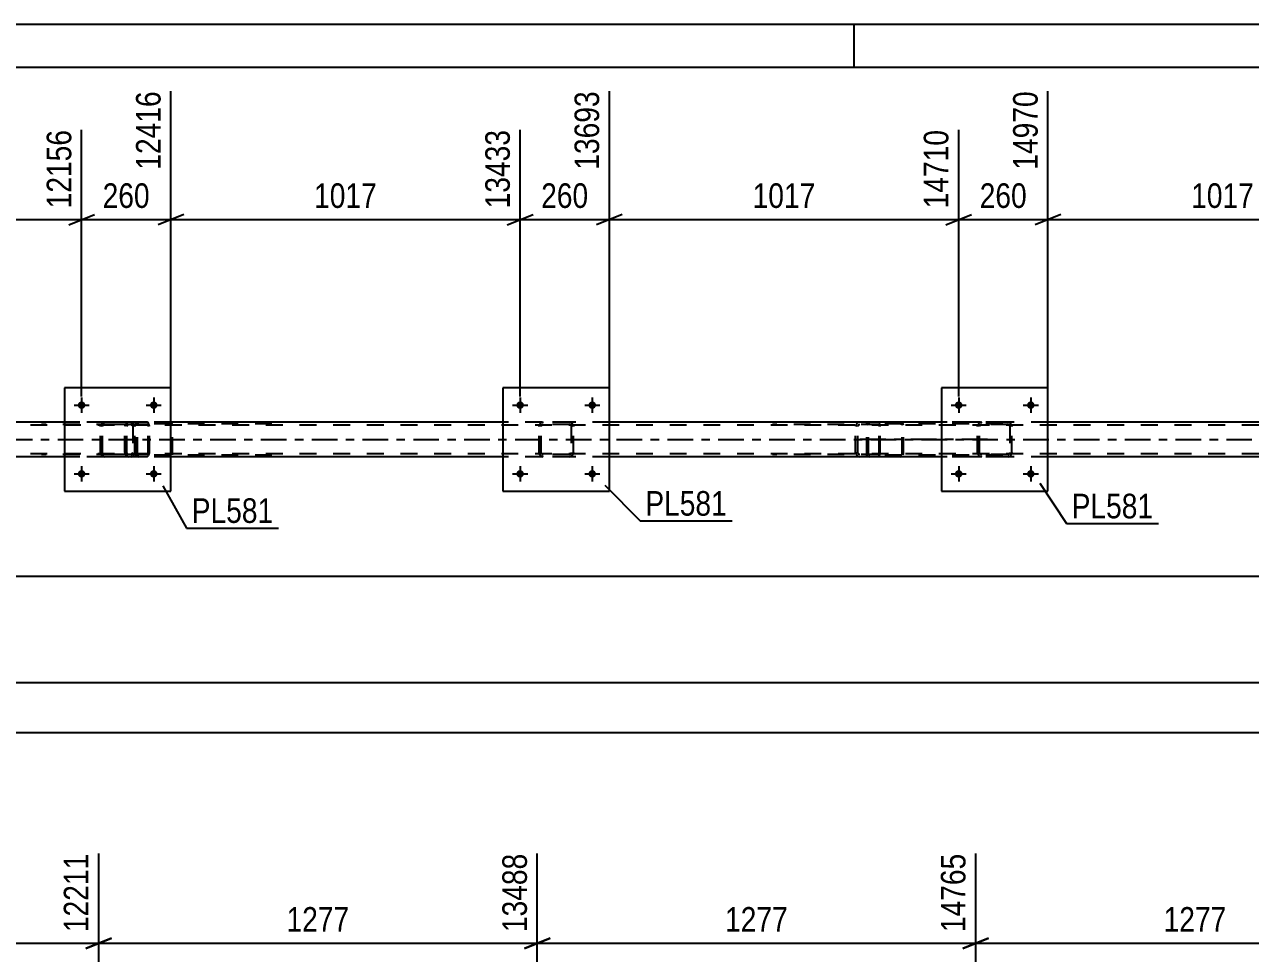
# Model space of a CAD drawing. Header units: millimetres. Extents: x 0 to 841, y 0 to 594.
# Drawn here: x 534.4 to 677.2, y 485.9 to 594 of the extents above; entities that cross this region are included whole.
import ezdxf

# ---------------------------------------------------------------- set-up
doc = ezdxf.new("R2010")
doc.units = ezdxf.units.MM
doc.linetypes.add('DXK_LINE_DOT2', pattern=[3.9198, 1.9599, -1.9599])
doc.linetypes.add('DXK_LINE_DOT3', pattern=[5.9187, 2.979, -0.9799, 0.9799, -0.9799])
doc.styles.add('Arial Narrow', font='ARIALN.TTF', dxfattribs={"height": 0.2})

# ---------------------------------------------------------------- blocks, each defined once
blk = doc.blocks.new('Unknown-318887657-1133 - 14856')
at = {"color": 5, "linetype": 'Continuous'}
for p, q in [((841, 594), (0, 594)), ((631, 589), (631, 594)), ((836, 589), (5, 589))]:
    blk.add_line(p, q, dxfattribs=at)
blk = doc.blocks.new('Bolt-318887657-5200 - 5121')
at = {"linetype": 'Continuous'}
for points in [[(541.45, 541.69, -1), (540.57, 541.69, -1)], [(549.85, 541.69, -1), (548.97, 541.69, -1)]]:
    blk.add_hatch(color=1, dxfattribs=at).paths.add_polyline_path(points)
at = {"color": 1, "linetype": 'Continuous'}
for p, q in [((540.13, 541.69), (541.89, 541.69)), ((541.01, 542.57), (541.01, 540.81)), ((548.53, 541.69), (550.29, 541.69)), ((549.41, 542.57), (549.41, 540.81))]:
    blk.add_line(p, q, dxfattribs=at)
blk = doc.blocks.new('Bolt-318887657-5193 - 5121')
at = {"linetype": 'Continuous'}
for points in [[(643.61, 549.69, -1), (642.73, 549.69, -1)], [(652.01, 549.69, -1), (651.13, 549.69, -1)]]:
    blk.add_hatch(color=1, dxfattribs=at).paths.add_polyline_path(points)
at = {"color": 1, "linetype": 'Continuous'}
for p, q in [((643.17, 550.57), (643.17, 548.81)), ((651.57, 550.57), (651.57, 548.81)), ((642.29, 549.69), (644.05, 549.69)), ((650.69, 549.69), (652.45, 549.69))]:
    blk.add_line(p, q, dxfattribs=at)
blk = doc.blocks.new('Bolt-318887657-5194 - 5121')
at = {"linetype": 'Continuous'}
for points in [[(643.61, 541.69, -1), (642.73, 541.69, -1)], [(652.01, 541.69, -1), (651.13, 541.69, -1)]]:
    blk.add_hatch(color=1, dxfattribs=at).paths.add_polyline_path(points)
at = {"color": 1, "linetype": 'Continuous'}
for p, q in [((642.29, 541.69), (644.05, 541.69)), ((643.17, 542.57), (643.17, 540.81)), ((650.69, 541.69), (652.45, 541.69)), ((651.57, 542.57), (651.57, 540.81))]:
    blk.add_line(p, q, dxfattribs=at)
blk = doc.blocks.new('Bolt-318887657-5195 - 5121')
at = {"linetype": 'Continuous'}
for points in [[(592.53, 549.69, -1), (591.65, 549.69, -1)], [(600.93, 549.69, -1), (600.05, 549.69, -1)]]:
    blk.add_hatch(color=1, dxfattribs=at).paths.add_polyline_path(points)
at = {"color": 1, "linetype": 'Continuous'}
for p, q in [((592.09, 550.57), (592.09, 548.81)), ((600.49, 550.57), (600.49, 548.81)), ((591.21, 549.69), (592.97, 549.69)), ((599.61, 549.69), (601.37, 549.69))]:
    blk.add_line(p, q, dxfattribs=at)
blk = doc.blocks.new('Bolt-318887657-5196 - 5121')
at = {"linetype": 'Continuous'}
for points in [[(592.53, 541.69, -1), (591.65, 541.69, -1)], [(600.93, 541.69, -1), (600.05, 541.69, -1)]]:
    blk.add_hatch(color=1, dxfattribs=at).paths.add_polyline_path(points)
at = {"color": 1, "linetype": 'Continuous'}
for p, q in [((591.21, 541.69), (592.97, 541.69)), ((592.09, 542.57), (592.09, 540.81)), ((599.61, 541.69), (601.37, 541.69)), ((600.49, 542.57), (600.49, 540.81))]:
    blk.add_line(p, q, dxfattribs=at)
blk = doc.blocks.new('Bolt-318887657-5199 - 5121')
at = {"linetype": 'Continuous'}
for points in [[(541.45, 549.69, -1), (540.57, 549.69, -1)], [(549.85, 549.69, -1), (548.97, 549.69, -1)]]:
    blk.add_hatch(color=1, dxfattribs=at).paths.add_polyline_path(points)
at = {"color": 1, "linetype": 'Continuous'}
for p, q in [((541.01, 550.57), (541.01, 548.81)), ((549.41, 550.57), (549.41, 548.81)), ((540.13, 549.69), (541.89, 549.69)), ((548.53, 549.69), (550.29, 549.69))]:
    blk.add_line(p, q, dxfattribs=at)
blk = doc.blocks.new('Part-318887657-5262 - 5121')
at = {"color": 2, "linetype": 'Continuous'}
for p, q in [((653.57, 551.69), (641.17, 551.69)), ((641.17, 551.69), (641.17, 539.69)), ((653.57, 539.69), (653.57, 551.69)), ((641.17, 539.69), (653.57, 539.69))]:
    blk.add_line(p, q, dxfattribs=at)
blk = doc.blocks.new('Part-318887657-5263 - 5121')
at = {"color": 7, "linetype": 'DXK_LINE_DOT2'}
for p, q in [((645.37, 547.21), (645.4, 547.4)), ((645.4, 547.4), (645.37, 547.21)), ((645.37, 544.17), (645.37, 547.21)), ((645.61, 547.21), (645.63, 547.3)), ((645.61, 544.17), (645.61, 547.21)), ((645.63, 547.3), (645.68, 547.38)), ((645.66, 547.66), (645.85, 547.69)), ((645.85, 547.69), (645.66, 547.66)), ((645.68, 547.38), (645.76, 547.43)), ((645.76, 547.43), (645.85, 547.45)), ((648.89, 547.69), (645.85, 547.69)), ((648.89, 547.45), (645.85, 547.45)), ((648.89, 547.69), (649.07, 547.66)), ((649.07, 547.66), (648.89, 547.69)), ((648.89, 547.45), (648.98, 547.43)), ((648.98, 547.43), (649.06, 547.38)), ((649.06, 547.38), (649.11, 547.3)), ((649.11, 547.3), (649.13, 547.21)), ((649.13, 547.21), (649.13, 544.17)), ((649.33, 547.4), (649.37, 547.21)), ((649.37, 547.21), (649.33, 547.4)), ((649.37, 544.17), (649.37, 547.21)), ((645.4, 543.99), (645.37, 544.17)), ((645.37, 544.17), (645.4, 543.99)), ((645.63, 544.08), (645.61, 544.17)), ((645.68, 544), (645.63, 544.08)), ((649.11, 544.08), (649.06, 544)), ((649.13, 544.17), (649.11, 544.08)), ((649.37, 544.17), (649.33, 543.99)), ((649.33, 543.99), (649.37, 544.17)), ((645.85, 543.69), (645.66, 543.73)), ((645.66, 543.73), (645.85, 543.69)), ((645.76, 543.95), (645.68, 544)), ((645.85, 543.93), (645.76, 543.95)), ((648.89, 543.93), (645.85, 543.93)), ((648.89, 543.69), (645.85, 543.69)), ((648.98, 543.95), (648.89, 543.93)), ((649.07, 543.73), (648.89, 543.69)), ((648.89, 543.69), (649.07, 543.73)), ((649.06, 544), (648.98, 543.95))]:
    blk.add_line(p, q, dxfattribs=at)
at = {"color": 7, "linetype": 'DXK_LINE_DOT3'}
blk.add_line((647.37, 545.69), (647.37, 545.69), dxfattribs=at)
at = {"color": 7, "linetype": 'DXK_LINE_DOT2'}
for centre, start, end in [((645.85, 547.21), 112.5, 157.5), ((645.85, 547.21), 112.5, 157.5), ((648.89, 547.21), 22.5, 67.5), ((648.89, 547.21), 22.5, 67.5), ((645.85, 544.17), 202.5, 247.5), ((645.85, 544.17), 202.5, 247.5), ((648.89, 544.17), 292.5, 337.5), ((648.89, 544.17), 292.5, 337.5)]:
    blk.add_arc(centre, 0.48, start, end, dxfattribs=at)
blk = doc.blocks.new('Part-318887657-5268 - 5121')
at = {"color": 2, "linetype": 'Continuous'}
for p, q in [((602.49, 551.69), (590.09, 551.69)), ((590.09, 551.69), (590.09, 539.69)), ((602.49, 539.69), (602.49, 551.69)), ((590.09, 539.69), (602.49, 539.69))]:
    blk.add_line(p, q, dxfattribs=at)
blk = doc.blocks.new('Part-318887657-5269 - 5121')
at = {"color": 7, "linetype": 'DXK_LINE_DOT2'}
for p, q in [((594.29, 547.21), (594.32, 547.4)), ((594.32, 547.4), (594.29, 547.21)), ((594.29, 544.17), (594.29, 547.21)), ((594.53, 547.21), (594.54, 547.3)), ((594.53, 544.17), (594.53, 547.21)), ((594.54, 547.3), (594.6, 547.38)), ((594.58, 547.66), (594.77, 547.69)), ((594.77, 547.69), (594.58, 547.66)), ((594.6, 547.38), (594.67, 547.43)), ((594.67, 547.43), (594.77, 547.45)), ((597.81, 547.69), (594.77, 547.69)), ((597.81, 547.45), (594.77, 547.45)), ((597.81, 547.69), (597.99, 547.66)), ((597.99, 547.66), (597.81, 547.69)), ((597.81, 547.45), (597.9, 547.43)), ((597.9, 547.43), (597.98, 547.38)), ((597.98, 547.38), (598.03, 547.3)), ((598.03, 547.3), (598.05, 547.21)), ((598.05, 547.21), (598.05, 544.17)), ((598.25, 547.4), (598.29, 547.21)), ((598.29, 547.21), (598.25, 547.4)), ((598.29, 544.17), (598.29, 547.21)), ((594.32, 543.99), (594.29, 544.17)), ((594.29, 544.17), (594.32, 543.99)), ((594.54, 544.08), (594.53, 544.17)), ((594.6, 544), (594.54, 544.08)), ((598.03, 544.08), (597.98, 544)), ((598.05, 544.17), (598.03, 544.08)), ((598.29, 544.17), (598.25, 543.99)), ((598.25, 543.99), (598.29, 544.17)), ((594.77, 543.69), (594.58, 543.73)), ((594.58, 543.73), (594.77, 543.69)), ((594.67, 543.95), (594.6, 544)), ((594.77, 543.93), (594.67, 543.95)), ((597.81, 543.93), (594.77, 543.93)), ((597.81, 543.69), (594.77, 543.69)), ((597.9, 543.95), (597.81, 543.93)), ((597.99, 543.73), (597.81, 543.69)), ((597.81, 543.69), (597.99, 543.73)), ((597.98, 544), (597.9, 543.95))]:
    blk.add_line(p, q, dxfattribs=at)
at = {"color": 7, "linetype": 'DXK_LINE_DOT3'}
blk.add_line((596.29, 545.69), (596.29, 545.69), dxfattribs=at)
at = {"color": 7, "linetype": 'DXK_LINE_DOT2'}
for centre, start, end in [((594.77, 547.21), 112.5, 157.5), ((594.77, 547.21), 112.5, 157.5), ((597.81, 547.21), 22.5, 67.5), ((597.81, 547.21), 22.5, 67.5), ((594.77, 544.17), 202.5, 247.5), ((594.77, 544.17), 202.5, 247.5), ((597.81, 544.17), 292.5, 337.5), ((597.81, 544.17), 292.5, 337.5)]:
    blk.add_arc(centre, 0.48, start, end, dxfattribs=at)
blk = doc.blocks.new('Part-318887657-5280 - 5121')
at = {"color": 2, "linetype": 'Continuous'}
for p, q in [((551.41, 551.69), (539.01, 551.69)), ((539.01, 551.69), (539.01, 539.69)), ((551.41, 539.69), (551.41, 551.69)), ((539.01, 539.69), (551.41, 539.69))]:
    blk.add_line(p, q, dxfattribs=at)
blk = doc.blocks.new('Part-318887657-5281 - 5121')
at = {"color": 7, "linetype": 'DXK_LINE_DOT2'}
for p, q in [((543.21, 547.21), (543.24, 547.4)), ((543.24, 547.4), (543.21, 547.21)), ((543.21, 544.17), (543.21, 547.21)), ((543.45, 547.21), (543.46, 547.3)), ((543.45, 544.17), (543.45, 547.21)), ((543.46, 547.3), (543.52, 547.38)), ((543.5, 547.66), (543.69, 547.69)), ((543.69, 547.69), (543.5, 547.66)), ((543.52, 547.38), (543.59, 547.43)), ((543.59, 547.43), (543.69, 547.45)), ((546.73, 547.69), (543.69, 547.69)), ((546.73, 547.45), (543.69, 547.45)), ((546.73, 547.69), (546.91, 547.66)), ((546.91, 547.66), (546.73, 547.69)), ((546.73, 547.45), (546.82, 547.43)), ((546.82, 547.43), (546.9, 547.38)), ((546.9, 547.38), (546.95, 547.3)), ((546.95, 547.3), (546.97, 547.21)), ((546.97, 547.21), (546.97, 544.17)), ((547.17, 547.4), (547.21, 547.21)), ((547.21, 547.21), (547.17, 547.4)), ((547.21, 544.17), (547.21, 547.21)), ((543.24, 543.99), (543.21, 544.17)), ((543.21, 544.17), (543.24, 543.99)), ((543.46, 544.08), (543.45, 544.17)), ((543.52, 544), (543.46, 544.08)), ((546.95, 544.08), (546.9, 544)), ((546.97, 544.17), (546.95, 544.08)), ((547.21, 544.17), (547.17, 543.99)), ((547.17, 543.99), (547.21, 544.17)), ((543.69, 543.69), (543.5, 543.73)), ((543.5, 543.73), (543.69, 543.69)), ((543.59, 543.95), (543.52, 544)), ((543.69, 543.93), (543.59, 543.95)), ((546.73, 543.93), (543.69, 543.93)), ((546.73, 543.69), (543.69, 543.69)), ((546.82, 543.95), (546.73, 543.93)), ((546.91, 543.73), (546.73, 543.69)), ((546.73, 543.69), (546.91, 543.73)), ((546.9, 544), (546.82, 543.95))]:
    blk.add_line(p, q, dxfattribs=at)
at = {"color": 7, "linetype": 'DXK_LINE_DOT3'}
blk.add_line((545.21, 545.69), (545.21, 545.69), dxfattribs=at)
at = {"color": 7, "linetype": 'DXK_LINE_DOT2'}
for centre, start, end in [((543.69, 547.21), 112.5, 157.5), ((543.69, 547.21), 112.5, 157.5), ((546.73, 547.21), 22.5, 67.5), ((546.73, 547.21), 22.5, 67.5), ((543.69, 544.17), 202.5, 247.5), ((543.69, 544.17), 202.5, 247.5), ((546.73, 544.17), 292.5, 337.5), ((546.73, 544.17), 292.5, 337.5)]:
    blk.add_arc(centre, 0.48, start, end, dxfattribs=at)
blk = doc.blocks.new('Part-318887657-5312 - 5121')
at = {"color": 7, "linetype": 'DXK_LINE_DOT2'}
for p, q in [((548.63, 547.69), (536.35, 547.69)), ((548.63, 547.45), (536.35, 547.45)), ((546.07, 547.4), (546.03, 547.21)), ((546.03, 544.17), (546.03, 547.21)), ((546.29, 547.21), (546.3, 547.3)), ((546.29, 544.17), (546.29, 547.21)), ((546.3, 547.3), (546.36, 547.38)), ((546.54, 547.69), (546.34, 547.66)), ((546.36, 547.38), (546.44, 547.43)), ((546.44, 547.43), (546.54, 547.45)), ((547.35, 547.45), (547.35, 547.69)), ((548.73, 547.66), (548.63, 547.69)), ((548.63, 547.45), (548.68, 547.43)), ((548.68, 547.43), (548.72, 547.38)), ((548.72, 547.38), (548.75, 547.3)), ((548.82, 547.55), (548.73, 547.66)), ((548.75, 547.3), (548.76, 547.21)), ((548.76, 544.17), (548.76, 547.21)), ((548.88, 547.4), (548.82, 547.55)), ((548.9, 547.21), (548.88, 547.4)), ((548.9, 544.17), (548.9, 547.21)), ((546.03, 544.17), (546.07, 543.99)), ((546.3, 544.08), (546.29, 544.17)), ((546.36, 544), (546.3, 544.08)), ((548.75, 544.08), (548.72, 544)), ((548.76, 544.17), (548.75, 544.08)), ((548.88, 543.99), (548.9, 544.17)), ((548.63, 543.93), (536.35, 543.93)), ((548.63, 543.69), (536.35, 543.69)), ((546.34, 543.73), (546.54, 543.69)), ((546.44, 543.95), (546.36, 544)), ((546.54, 543.93), (546.44, 543.95)), ((547.35, 543.69), (547.35, 543.93)), ((548.68, 543.95), (548.63, 543.93)), ((548.63, 543.69), (548.73, 543.73)), ((548.72, 544), (548.68, 543.95)), ((548.73, 543.73), (548.82, 543.83)), ((548.82, 543.83), (548.88, 543.99))]:
    blk.add_line(p, q, dxfattribs=at)
for centre, start, end in [((546.52, 547.2), 111.1941, 156.1506), ((546.52, 544.19), 203.8494, 248.8059)]:
    blk.add_arc(centre, 0.492, start, end, dxfattribs=at)
blk = doc.blocks.new('Part-318887657-5313 - 5121')
at = {"color": 7, "linetype": 'DXK_LINE_DOT2'}
for p, q in [((633.76, 547.69), (621.48, 547.69)), ((633.76, 547.45), (621.48, 547.45)), ((631.19, 547.3), (631.17, 547.21)), ((631.17, 544.17), (631.17, 547.21)), ((631.21, 547.4), (631.19, 547.3)), ((631.42, 547.21), (631.44, 547.3)), ((631.42, 544.17), (631.42, 547.21)), ((631.44, 547.3), (631.49, 547.38)), ((631.67, 547.69), (631.48, 547.66)), ((631.49, 547.38), (631.57, 547.43)), ((631.57, 547.43), (631.67, 547.45)), ((632.49, 547.45), (632.49, 547.69)), ((633.87, 547.66), (633.76, 547.69)), ((633.76, 547.45), (633.81, 547.43)), ((633.81, 547.43), (633.86, 547.38)), ((633.86, 547.38), (633.89, 547.3)), ((633.95, 547.55), (633.87, 547.66)), ((633.89, 547.3), (633.9, 547.21)), ((633.9, 544.17), (633.9, 547.21)), ((634.01, 547.4), (633.95, 547.55)), ((634.03, 547.21), (634.01, 547.4)), ((634.03, 544.17), (634.03, 547.21)), ((631.17, 544.17), (631.19, 544.09)), ((631.19, 544.09), (631.21, 543.99)), ((631.44, 544.08), (631.42, 544.17)), ((631.49, 544), (631.44, 544.08)), ((633.89, 544.08), (633.86, 544)), ((633.9, 544.17), (633.89, 544.08)), ((634.01, 543.99), (634.03, 544.17)), ((633.76, 543.93), (621.48, 543.93)), ((633.76, 543.69), (621.48, 543.69)), ((631.48, 543.73), (631.67, 543.69)), ((631.57, 543.95), (631.49, 544)), ((631.67, 543.93), (631.57, 543.95)), ((632.49, 543.69), (632.49, 543.93)), ((633.81, 543.95), (633.76, 543.93)), ((633.76, 543.69), (633.87, 543.73)), ((633.86, 544), (633.81, 543.95)), ((633.87, 543.73), (633.95, 543.83)), ((633.95, 543.83), (634.01, 543.99))]:
    blk.add_line(p, q, dxfattribs=at)
for centre, start, end in [((631.66, 547.2), 111.1941, 156.1506), ((631.66, 544.19), 203.8494, 248.8059)]:
    blk.add_arc(centre, 0.492, start, end, dxfattribs=at)
blk = doc.blocks.new('Part-318887657-5340 - 5121')
at = {"color": 7, "linetype": 'DXK_LINE_DOT2'}
for p, q in [((632.51, 547.49), (632.49, 547.37)), ((632.49, 544.01), (632.49, 547.37)), ((632.66, 547.37), (632.67, 547.43)), ((632.66, 544.01), (632.66, 547.37)), ((632.67, 547.43), (632.71, 547.49)), ((632.83, 547.69), (632.7, 547.67)), ((632.71, 547.49), (632.76, 547.52)), ((632.76, 547.52), (632.83, 547.53)), ((648.3, 547.69), (632.83, 547.69)), ((648.3, 547.53), (632.83, 547.53)), ((636.53, 547.67), (636.4, 547.69)), ((636.4, 547.53), (636.47, 547.52)), ((636.47, 547.52), (636.49, 547.5)), ((636.49, 547.5), (636.52, 547.49)), ((636.52, 547.49), (636.56, 547.43)), ((636.56, 547.43), (636.57, 547.37)), ((636.57, 544.01), (636.57, 547.37)), ((636.74, 547.37), (636.72, 547.49)), ((636.74, 544.01), (636.74, 547.37)), ((632.49, 544.01), (632.51, 543.89)), ((632.67, 543.95), (632.66, 544.01)), ((632.71, 543.9), (632.67, 543.95)), ((632.7, 543.72), (632.83, 543.69)), ((632.76, 543.86), (632.71, 543.9)), ((632.83, 543.85), (632.76, 543.86)), ((648.3, 543.85), (632.83, 543.85)), ((648.3, 543.69), (632.83, 543.69)), ((636.4, 543.85), (636.47, 543.86)), ((636.4, 543.69), (636.53, 543.72)), ((636.47, 543.86), (636.49, 543.88)), ((636.49, 543.88), (636.52, 543.9)), ((636.56, 543.95), (636.52, 543.9)), ((636.57, 544.01), (636.56, 543.95)), ((636.72, 543.89), (636.74, 544.01))]:
    blk.add_line(p, q, dxfattribs=at)
at = {"color": 7, "linetype": 'DXK_LINE_DOT3'}
blk.add_line((646.51, 545.69), (631.19, 545.69), dxfattribs=at)
at = {"color": 7, "linetype": 'DXK_LINE_DOT2'}
for centre, start, end in [((632.81, 547.36), 110.7583, 155.68), ((636.42, 547.36), 24.32, 69.2417), ((632.81, 544.03), 204.32, 249.2417)]:
    blk.add_arc(centre, 0.331, start, end, dxfattribs=at)
blk = doc.blocks.new('Part-318887657-5341 - 5121')
at = {"color": 7, "linetype": 'DXK_LINE_DOT2'}
for p, q in [((547.38, 547.49), (547.35, 547.37)), ((547.35, 544.01), (547.35, 547.37)), ((547.52, 547.37), (547.53, 547.43)), ((547.52, 544.01), (547.52, 547.37)), ((547.53, 547.43), (547.57, 547.49)), ((547.69, 547.69), (547.56, 547.67)), ((547.57, 547.49), (547.63, 547.52)), ((547.63, 547.52), (547.69, 547.53)), ((563.17, 547.69), (547.69, 547.69)), ((563.17, 547.53), (547.69, 547.53)), ((551.4, 547.67), (551.27, 547.69)), ((551.27, 547.53), (551.33, 547.52)), ((551.33, 547.52), (551.39, 547.49)), ((551.39, 547.49), (551.43, 547.43)), ((551.43, 547.43), (551.44, 547.37)), ((551.44, 544.01), (551.44, 547.37)), ((551.61, 547.37), (551.58, 547.49)), ((551.61, 544.01), (551.61, 547.37)), ((547.35, 544.01), (547.38, 543.89)), ((547.53, 543.95), (547.52, 544.01)), ((547.57, 543.9), (547.53, 543.95)), ((547.56, 543.72), (547.69, 543.69)), ((547.63, 543.86), (547.57, 543.9)), ((547.69, 543.85), (547.63, 543.86)), ((563.17, 543.85), (547.69, 543.85)), ((563.17, 543.69), (547.69, 543.69)), ((551.33, 543.86), (551.27, 543.85)), ((551.27, 543.69), (551.4, 543.72)), ((551.39, 543.9), (551.33, 543.86)), ((551.43, 543.95), (551.39, 543.9)), ((551.44, 544.01), (551.43, 543.95)), ((551.58, 543.89), (551.61, 544.01))]:
    blk.add_line(p, q, dxfattribs=at)
for centre, start, end in [((547.68, 547.36), 110.7583, 155.68), ((551.28, 547.36), 24.32, 69.2417), ((547.68, 544.03), 204.32, 249.2417)]:
    blk.add_arc(centre, 0.331, start, end, dxfattribs=at)
blk = doc.blocks.new('Part-318887657-5373 - 5121')
at = {"color": 7, "linetype": 'DXK_LINE_DOT2'}
for p, q in [((776.11, 547.37), (112.08, 547.37)), ((551.41, 547.69), (539.01, 547.69)), ((602.49, 547.69), (590.09, 547.69)), ((653.57, 547.69), (641.17, 547.69)), ((776.11, 544.01), (112.08, 544.01)), ((551.41, 543.69), (539.01, 543.69)), ((602.49, 543.69), (590.09, 543.69)), ((653.57, 543.69), (641.17, 543.69))]:
    blk.add_line(p, q, dxfattribs=at)
at = {"color": 2, "linetype": 'Continuous'}
for p, q in [((539.01, 547.69), (500.33, 547.69)), ((590.09, 547.69), (551.41, 547.69)), ((641.17, 547.69), (602.49, 547.69)), ((692.25, 547.69), (653.57, 547.69)), ((539.01, 543.69), (500.33, 543.69)), ((590.09, 543.69), (551.41, 543.69)), ((641.17, 543.69), (602.49, 543.69)), ((692.25, 543.69), (653.57, 543.69))]:
    blk.add_line(p, q, dxfattribs=at)
at = {"color": 7, "linetype": 'DXK_LINE_DOT3'}
blk.add_line((112.08, 545.69), (776.11, 545.69), dxfattribs=at)
blk = doc.blocks.new('StraightDimension-318887657-5603 - 5121')
at = {"color": 7, "linetype": 'Continuous'}
for p, q in [((653.57, 548.69), (653.57, 586.24)), ((694.25, 550.69), (694.25, 581.74)), ((655.07, 571.9), (652.07, 570.7)), ((653.57, 571.3), (694.25, 571.3)), ((692.75, 570.7), (695.75, 571.9))]:
    blk.add_line(p, q, dxfattribs=at)
at = {"color": 0}
blk.add_wipeout([(678.16, 572.05), (678.16, 576.25), (669.65, 576.25), (669.65, 572.05)], dxfattribs=at)
at = {"color": 3, "style": 'Arial Narrow'}
blk.add_text('1017', height=2.863, dxfattribs=at).set_placement((670.25, 572.65))
at = {"color": 0, "linetype": 'Continuous'}
blk.add_wipeout([(693.65, 582.34), (689.45, 582.34), (689.45, 572), (693.65, 572)], dxfattribs=at)
at = {"color": 3, "linetype": 'Continuous', "style": 'Arial Narrow'}
blk.add_text('15987', height=2.863, rotation=90.0002, dxfattribs=at).set_placement((693.05, 572.6))
blk = doc.blocks.new('StraightDimension-318887657-5455 - 5121')
at = {"color": 7, "linetype": 'Continuous'}
blk.add_line((70.16, 529.77), (720.11, 529.77), dxfattribs=at)
blk = doc.blocks.new('StraightDimension-318887657-5483 - 5121')
at = {"color": 7, "linetype": 'Continuous'}
blk.add_line((69.52, 511.57), (776.75, 511.57), dxfattribs=at)
blk = doc.blocks.new('StraightDimension-318887657-5504 - 5121')
at = {"color": 7, "linetype": 'Continuous'}
blk.add_line((70.16, 517.39), (776.11, 517.39), dxfattribs=at)
blk = doc.blocks.new('StraightDimension-318887657-5621 - 5121')
at = {"color": 7, "linetype": 'Continuous'}
for p, q in [((653.57, 548.69), (653.57, 586.24)), ((643.17, 550.69), (643.17, 581.74)), ((641.67, 570.7), (644.67, 571.9)), ((643.17, 571.3), (653.57, 571.3)), ((655.07, 571.9), (652.07, 570.7))]:
    blk.add_line(p, q, dxfattribs=at)
at = {"color": 0}
blk.add_wipeout([(651.71, 572.05), (651.71, 576.25), (645.02, 576.25), (645.02, 572.05)], dxfattribs=at)
at = {"color": 3, "style": 'Arial Narrow'}
blk.add_text('260', height=2.863, dxfattribs=at).set_placement((645.62, 572.65))
at = {"color": 0, "linetype": 'Continuous'}
blk.add_wipeout([(652.97, 586.84), (648.77, 586.84), (648.77, 576.5), (652.97, 576.5)], dxfattribs=at)
at = {"color": 3, "linetype": 'Continuous', "style": 'Arial Narrow'}
blk.add_text('14970', height=2.863, rotation=90.0002, dxfattribs=at).set_placement((652.37, 577.1))
blk = doc.blocks.new('StraightDimension-318887657-5639 - 5121')
at = {"color": 7, "linetype": 'Continuous'}
for p, q in [((602.49, 548.69), (602.49, 586.24)), ((643.17, 550.69), (643.17, 581.74)), ((603.99, 571.9), (600.99, 570.7)), ((602.49, 571.3), (643.17, 571.3)), ((641.67, 570.7), (644.67, 571.9))]:
    blk.add_line(p, q, dxfattribs=at)
at = {"color": 0}
blk.add_wipeout([(627.08, 572.05), (627.08, 576.25), (618.57, 576.25), (618.57, 572.05)], dxfattribs=at)
at = {"color": 3, "style": 'Arial Narrow'}
blk.add_text('1017', height=2.863, dxfattribs=at).set_placement((619.17, 572.65))
at = {"color": 0, "linetype": 'Continuous'}
blk.add_wipeout([(642.57, 582.34), (638.37, 582.34), (638.37, 572), (642.57, 572)], dxfattribs=at)
at = {"color": 3, "linetype": 'Continuous', "style": 'Arial Narrow'}
blk.add_text('14710', height=2.863, rotation=90.0002, dxfattribs=at).set_placement((641.97, 572.6))
blk = doc.blocks.new('StraightDimension-318887657-5657 - 5121')
at = {"color": 7, "linetype": 'Continuous'}
for p, q in [((602.49, 548.69), (602.49, 586.24)), ((592.09, 550.69), (592.09, 581.74)), ((590.59, 570.7), (593.59, 571.9)), ((592.09, 571.3), (602.49, 571.3)), ((603.99, 571.9), (600.99, 570.7))]:
    blk.add_line(p, q, dxfattribs=at)
at = {"color": 0}
blk.add_wipeout([(600.63, 572.05), (600.63, 576.25), (593.94, 576.25), (593.94, 572.05)], dxfattribs=at)
at = {"color": 3, "style": 'Arial Narrow'}
blk.add_text('260', height=2.863, dxfattribs=at).set_placement((594.54, 572.65))
at = {"color": 0, "linetype": 'Continuous'}
blk.add_wipeout([(601.89, 586.84), (597.69, 586.84), (597.69, 576.5), (601.89, 576.5)], dxfattribs=at)
at = {"color": 3, "linetype": 'Continuous', "style": 'Arial Narrow'}
blk.add_text('13693', height=2.863, rotation=90.0002, dxfattribs=at).set_placement((601.29, 577.1))
blk = doc.blocks.new('StraightDimension-318887657-5675 - 5121')
at = {"color": 7, "linetype": 'Continuous'}
for p, q in [((551.41, 548.69), (551.41, 586.24)), ((592.09, 550.69), (592.09, 581.74)), ((552.91, 571.9), (549.91, 570.7)), ((551.41, 571.3), (592.09, 571.3)), ((590.59, 570.7), (593.59, 571.9))]:
    blk.add_line(p, q, dxfattribs=at)
at = {"color": 0}
blk.add_wipeout([(576, 572.05), (576, 576.25), (567.49, 576.25), (567.49, 572.05)], dxfattribs=at)
at = {"color": 3, "style": 'Arial Narrow'}
blk.add_text('1017', height=2.863, dxfattribs=at).set_placement((568.09, 572.65))
at = {"color": 0, "linetype": 'Continuous'}
blk.add_wipeout([(591.49, 582.34), (587.29, 582.34), (587.29, 572), (591.49, 572)], dxfattribs=at)
at = {"color": 3, "linetype": 'Continuous', "style": 'Arial Narrow'}
blk.add_text('13433', height=2.863, rotation=90.0002, dxfattribs=at).set_placement((590.89, 572.6))
blk = doc.blocks.new('StraightDimension-318887657-5693 - 5121')
at = {"color": 7, "linetype": 'Continuous'}
for p, q in [((551.41, 548.69), (551.41, 586.24)), ((541.01, 550.69), (541.01, 581.74)), ((539.51, 570.7), (542.51, 571.9)), ((541.01, 571.3), (551.41, 571.3)), ((552.91, 571.9), (549.91, 570.7))]:
    blk.add_line(p, q, dxfattribs=at)
at = {"color": 0}
blk.add_wipeout([(549.55, 572.05), (549.55, 576.25), (542.86, 576.25), (542.86, 572.05)], dxfattribs=at)
at = {"color": 3, "style": 'Arial Narrow'}
blk.add_text('260', height=2.863, dxfattribs=at).set_placement((543.46, 572.65))
at = {"color": 0, "linetype": 'Continuous'}
blk.add_wipeout([(550.81, 586.84), (546.61, 586.84), (546.61, 576.5), (550.81, 576.5)], dxfattribs=at)
at = {"color": 3, "linetype": 'Continuous', "style": 'Arial Narrow'}
blk.add_text('12416', height=2.863, rotation=90.0002, dxfattribs=at).set_placement((550.21, 577.1))
blk = doc.blocks.new('StraightDimension-318887657-5711 - 5121')
at = {"color": 7, "linetype": 'Continuous'}
for p, q in [((500.33, 548.69), (500.33, 586.24)), ((541.01, 550.69), (541.01, 581.74)), ((501.83, 571.9), (498.83, 570.7)), ((500.33, 571.3), (541.01, 571.3)), ((539.51, 570.7), (542.51, 571.9))]:
    blk.add_line(p, q, dxfattribs=at)
at = {"color": 0}
blk.add_wipeout([(524.92, 572.05), (524.92, 576.25), (516.41, 576.25), (516.41, 572.05)], dxfattribs=at)
at = {"color": 3, "style": 'Arial Narrow'}
blk.add_text('1017', height=2.863, dxfattribs=at).set_placement((517.01, 572.65))
at = {"color": 0, "linetype": 'Continuous'}
blk.add_wipeout([(540.41, 582.34), (536.21, 582.34), (536.21, 572), (540.41, 572)], dxfattribs=at)
at = {"color": 3, "linetype": 'Continuous', "style": 'Arial Narrow'}
blk.add_text('12156', height=2.863, rotation=90.0002, dxfattribs=at).set_placement((539.81, 572.6))
blk = doc.blocks.new('StraightDimension-318887657-3983 - 3259')
at = {"color": 7, "linetype": 'Continuous'}
for p, q in [((645.16, 447.1), (645.16, 497.48)), ((696.24, 447.1), (696.24, 497.48)), ((646.66, 487.64), (643.66, 486.44)), ((645.16, 487.04), (696.24, 487.04)), ((694.74, 486.44), (697.74, 487.64))]:
    blk.add_line(p, q, dxfattribs=at)
at = {"color": 0}
blk.add_wipeout([(674.95, 487.79), (674.95, 491.99), (666.44, 491.99), (666.44, 487.79)], dxfattribs=at)
at = {"color": 3, "style": 'Arial Narrow'}
blk.add_text('1277', height=2.863, dxfattribs=at).set_placement((667.04, 488.39))
at = {"color": 0, "linetype": 'Continuous'}
blk.add_wipeout([(695.64, 498.08), (691.44, 498.08), (691.44, 487.74), (695.64, 487.74)], dxfattribs=at)
at = {"color": 3, "linetype": 'Continuous', "style": 'Arial Narrow'}
blk.add_text('16042', height=2.863, rotation=90.0002, dxfattribs=at).set_placement((695.04, 488.34))
blk = doc.blocks.new('StraightDimension-318887657-4003 - 3259')
at = {"color": 7, "linetype": 'Continuous'}
for p, q in [((543, 447.1), (543, 497.48)), ((594.08, 447.1), (594.08, 497.48)), ((544.5, 487.64), (541.5, 486.44)), ((543, 487.04), (594.08, 487.04)), ((592.58, 486.44), (595.58, 487.64))]:
    blk.add_line(p, q, dxfattribs=at)
at = {"color": 0}
blk.add_wipeout([(572.79, 487.79), (572.79, 491.99), (564.28, 491.99), (564.28, 487.79)], dxfattribs=at)
at = {"color": 3, "style": 'Arial Narrow'}
blk.add_text('1277', height=2.863, dxfattribs=at).set_placement((564.88, 488.39))
at = {"color": 0, "linetype": 'Continuous'}
blk.add_wipeout([(593.48, 498.08), (589.28, 498.08), (589.28, 487.74), (593.48, 487.74)], dxfattribs=at)
at = {"color": 3, "linetype": 'Continuous', "style": 'Arial Narrow'}
blk.add_text('13488', height=2.863, rotation=90.0002, dxfattribs=at).set_placement((592.88, 488.34))
blk = doc.blocks.new('StraightDimension-318887657-3993 - 3259')
at = {"color": 7, "linetype": 'Continuous'}
for p, q in [((594.08, 447.1), (594.08, 497.48)), ((645.16, 447.1), (645.16, 497.48)), ((595.58, 487.64), (592.58, 486.44)), ((594.08, 487.04), (645.16, 487.04)), ((643.66, 486.44), (646.66, 487.64))]:
    blk.add_line(p, q, dxfattribs=at)
at = {"color": 0}
blk.add_wipeout([(623.87, 487.79), (623.87, 491.99), (615.36, 491.99), (615.36, 487.79)], dxfattribs=at)
at = {"color": 3, "style": 'Arial Narrow'}
blk.add_text('1277', height=2.863, dxfattribs=at).set_placement((615.96, 488.39))
at = {"color": 0, "linetype": 'Continuous'}
blk.add_wipeout([(644.56, 498.08), (640.36, 498.08), (640.36, 487.74), (644.56, 487.74)], dxfattribs=at)
at = {"color": 3, "linetype": 'Continuous', "style": 'Arial Narrow'}
blk.add_text('14765', height=2.863, rotation=90.0002, dxfattribs=at).set_placement((643.96, 488.34))
blk = doc.blocks.new('StraightDimension-318887657-4013 - 3259')
at = {"color": 7, "linetype": 'Continuous'}
for p, q in [((491.92, 447.1), (491.92, 497.48)), ((543, 447.1), (543, 497.48)), ((493.42, 487.64), (490.42, 486.44)), ((491.92, 487.04), (543, 487.04)), ((541.5, 486.44), (544.5, 487.64))]:
    blk.add_line(p, q, dxfattribs=at)
at = {"color": 0}
blk.add_wipeout([(521.71, 487.79), (521.71, 491.99), (513.2, 491.99), (513.2, 487.79)], dxfattribs=at)
at = {"color": 3, "style": 'Arial Narrow'}
blk.add_text('1277', height=2.863, dxfattribs=at).set_placement((513.8, 488.39))
at = {"color": 0, "linetype": 'Continuous'}
blk.add_wipeout([(542.4, 498.08), (538.2, 498.08), (538.2, 487.74), (542.4, 487.74)], dxfattribs=at)
at = {"color": 3, "linetype": 'Continuous', "style": 'Arial Narrow'}
blk.add_text('12211', height=2.863, rotation=90.0002, dxfattribs=at).set_placement((541.8, 488.34))
blk = doc.blocks.new('Mark-318887657-5258 - 5121')
at = {"color": 0}
blk.add_wipeout([(665.84, 536.51), (665.84, 539.51), (656.33, 539.51), (656.33, 536.51)], dxfattribs=at)
blk.add_wipeout([(665.84, 536.51), (665.84, 539.51), (656.33, 539.51), (656.33, 536.51)], dxfattribs=at)
at = {"color": 30, "linetype": 'Continuous'}
for p, q in [((652.61, 540.59), (655.73, 535.91)), ((655.73, 535.91), (666.44, 535.91))]:
    blk.add_line(p, q, dxfattribs=at)
at = {"color": 3, "style": 'Arial Narrow'}
blk.add_text('PL581', height=2.863, dxfattribs=at).set_placement((656.33, 536.51))
blk = doc.blocks.new('Mark-318887657-5264 - 5121')
at = {"color": 0}
blk.add_wipeout([(616.17, 536.82), (616.17, 539.82), (606.67, 539.82), (606.67, 536.82)], dxfattribs=at)
blk.add_wipeout([(616.17, 536.82), (616.17, 539.82), (606.67, 539.82), (606.67, 536.82)], dxfattribs=at)
at = {"color": 30, "linetype": 'Continuous'}
for p, q in [((601.94, 540.38), (606.07, 536.22)), ((606.07, 536.22), (616.77, 536.22))]:
    blk.add_line(p, q, dxfattribs=at)
at = {"color": 3, "style": 'Arial Narrow'}
blk.add_text('PL581', height=2.863, dxfattribs=at).set_placement((606.67, 536.82))
blk = doc.blocks.new('Mark-318887657-5276 - 5121')
at = {"color": 0}
blk.add_wipeout([(563.34, 535.98), (563.34, 538.98), (553.84, 538.98), (553.84, 535.98)], dxfattribs=at)
blk.add_wipeout([(563.34, 535.98), (563.34, 538.98), (553.84, 538.98), (553.84, 535.98)], dxfattribs=at)
at = {"color": 30, "linetype": 'Continuous'}
for p, q in [((550.46, 540.3), (553.24, 535.38)), ((553.24, 535.38), (563.94, 535.38))]:
    blk.add_line(p, q, dxfattribs=at)
at = {"color": 3, "style": 'Arial Narrow'}
blk.add_text('PL581', height=2.863, dxfattribs=at).set_placement((553.84, 535.98))

msp = doc.modelspace()

# ---------------------------------------------------------------- block references
for name in ['Unknown-318887657-1133 - 14856', 'Part-318887657-5280 - 5121', 'Part-318887657-5268 - 5121', 'Part-318887657-5262 - 5121', 'Bolt-318887657-5199 - 5121', 'Bolt-318887657-5195 - 5121', 'Bolt-318887657-5193 - 5121', 'Part-318887657-5373 - 5121', 'Part-318887657-5312 - 5121', 'Part-318887657-5281 - 5121', 'Part-318887657-5341 - 5121', 'Part-318887657-5269 - 5121', 'Part-318887657-5313 - 5121', 'Part-318887657-5340 - 5121', 'Part-318887657-5263 - 5121', 'Bolt-318887657-5200 - 5121', 'Bolt-318887657-5196 - 5121', 'Bolt-318887657-5194 - 5121']:
    msp.add_blockref(name, (0, 0))

# ---------------------------------------------------------------- next in the draw order: block references
for name in ['StraightDimension-318887657-5603 - 5121', 'StraightDimension-318887657-5455 - 5121', 'StraightDimension-318887657-4003 - 3259', 'StraightDimension-318887657-3983 - 3259']:
    msp.add_blockref(name, (0, 0))

# ---------------------------------------------------------------- next in the draw order: block references
for name in ['StraightDimension-318887657-5621 - 5121', 'StraightDimension-318887657-5483 - 5121', 'StraightDimension-318887657-4013 - 3259', 'StraightDimension-318887657-3993 - 3259']:
    msp.add_blockref(name, (0, 0))

# ---------------------------------------------------------------- next in the draw order: block references
for name in ['StraightDimension-318887657-5639 - 5121', 'StraightDimension-318887657-5504 - 5121']:
    msp.add_blockref(name, (0, 0))

# ---------------------------------------------------------------- next in the draw order: block references
for name in ['StraightDimension-318887657-5657 - 5121', 'Mark-318887657-5276 - 5121', 'Mark-318887657-5264 - 5121', 'Mark-318887657-5258 - 5121']:
    msp.add_blockref(name, (0, 0))

# ---------------------------------------------------------------- next in the draw order: block references
msp.add_blockref('StraightDimension-318887657-5675 - 5121', (0, 0))

# ---------------------------------------------------------------- next in the draw order: block references
msp.add_blockref('StraightDimension-318887657-5693 - 5121', (0, 0))

# ---------------------------------------------------------------- next in the draw order: block references
msp.add_blockref('StraightDimension-318887657-5711 - 5121', (0, 0))

doc.saveas('drawing.dxf')
